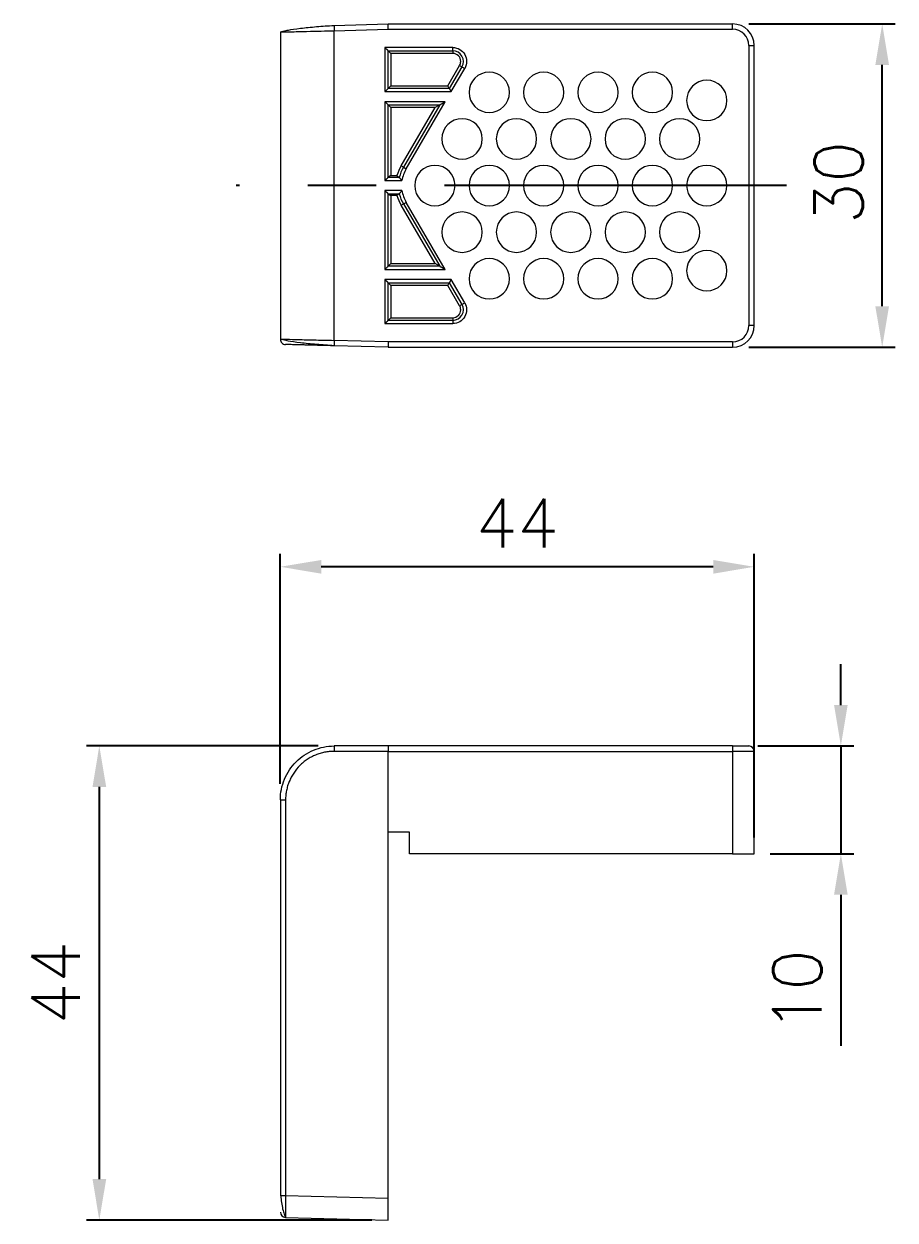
# Model space of a CAD drawing. Header units: millimetres. Extents: x 480 to 1074, y -563 to -143.
# Drawn here: x 706.5 to 787.4, y -367.7 to -256.7 of the extents above; entities that cross this region are included whole.
import ezdxf

# ---------------------------------------------------------------- set-up
doc = ezdxf.new("R2010")
doc.units = ezdxf.units.MM
doc.linetypes.add('CENTER', pattern=[50.8, 31.75, -6.35, 6.35, -6.35])
doc.styles.add('ROMANS', font='romans.shx', dxfattribs={"bigfont": 'whgtxt.shx'})
doc.dimstyles.new('A-1', dxfattribs={"dimscale": 0, "dimtxt": 4.5, "dimasz": 3.8, "dimexe": 1.2, "dimexo": 1.5, "dimgap": 1.8, "dimtad": 1, "dimdec": 4, "dimdsep": 46, "dimtxsty": 'ROMANS', "dimcen": 0, "dimclrd": 3, "dimclre": 3, "dimclrt": 2, "dimadec": 4, "dimazin": 2, "dimtfac": 1, "dimtdec": 4, "dimtmove": 0, "dimatfit": 0, "dimfxl": 0, "dimarcsym": 0})

# ---------------------------------------------------------------- blocks, each defined once
blk = doc.blocks.new('*D84')
at = {"color": 3, "lineweight": -2}
for p, q in [((733.86, -323.68), (712.35, -323.68)), ((713.55, -327.48), (713.55, -363.88)), ((738.86, -367.68), (712.35, -367.68))]:
    blk.add_line(p, q, dxfattribs=at)
at = {"color": 3}
for points in [[(712.92, -327.48), (714.19, -327.48), (713.55, -323.68)], [(712.92, -363.88), (714.19, -363.88), (713.55, -367.68)]]:
    blk.add_solid(points, dxfattribs=at)
at = {"layer": 'Defpoints', "color": 0}
for p in [(735.36, -323.68), (713.55, -367.68), (740.36, -367.68)]:
    blk.add_point(p, dxfattribs=at)
at = {"color": 2, "insert": (709.5, -345.68), "char_height": 4.5, "attachment_point": 5, "rotation": 90, "style": 'ROMANS'}
blk.add_mtext('44', dxfattribs=at)
blk = doc.blocks.new('*D85')
at = {"color": 3, "lineweight": -2}
for p, q in [((782.41, -319.88), (782.41, -316.08)), ((774.69, -323.68), (783.61, -323.68)), ((782.41, -323.68), (782.41, -333.68)), ((775.86, -333.68), (783.61, -333.68)), ((782.41, -337.48), (782.41, -351.52))]:
    blk.add_line(p, q, dxfattribs=at)
at = {"color": 3}
for points in [[(781.78, -319.88), (783.04, -319.88), (782.41, -323.68)], [(781.78, -337.48), (783.04, -337.48), (782.41, -333.68)]]:
    blk.add_solid(points, dxfattribs=at)
at = {"layer": 'Defpoints', "color": 0}
for p in [(773.19, -323.68), (774.36, -333.68), (782.41, -333.68)]:
    blk.add_point(p, dxfattribs=at)
at = {"color": 2, "insert": (778.36, -346.4), "char_height": 4.5, "attachment_point": 5, "rotation": 90, "style": 'ROMANS'}
blk.add_mtext('10', dxfattribs=at)
blk = doc.blocks.new('*D86')
at = {"color": 3, "lineweight": -2}
for p, q in [((773.86, -256.67), (787.45, -256.67)), ((786.25, -282.87), (786.25, -260.47)), ((773.86, -286.67), (787.45, -286.67))]:
    blk.add_line(p, q, dxfattribs=at)
at = {"color": 3}
for points in [[(785.61, -260.47), (786.88, -260.47), (786.25, -256.67)], [(785.61, -282.87), (786.88, -282.87), (786.25, -286.67)]]:
    blk.add_solid(points, dxfattribs=at)
at = {"layer": 'Defpoints', "color": 0}
for p in [(772.36, -256.67), (786.25, -256.67), (772.36, -286.67)]:
    blk.add_point(p, dxfattribs=at)
at = {"color": 2, "insert": (782.2, -271.4), "char_height": 4.5, "attachment_point": 5, "rotation": 90, "style": 'ROMANS'}
blk.add_mtext('30', dxfattribs=at)
blk = doc.blocks.new('*D92')
at = {"color": 3, "lineweight": -2}
for p, q in [((730.36, -327.18), (730.36, -305.85)), ((774.36, -332.18), (774.36, -305.85)), ((770.56, -307.05), (734.16, -307.05))]:
    blk.add_line(p, q, dxfattribs=at)
at = {"color": 3}
for points in [[(734.16, -306.42), (734.16, -307.69), (730.36, -307.05)], [(770.56, -306.42), (770.56, -307.69), (774.36, -307.05)]]:
    blk.add_solid(points, dxfattribs=at)
at = {"layer": 'Defpoints', "color": 0}
for p in [(730.36, -307.05), (730.36, -328.68), (774.36, -333.68)]:
    blk.add_point(p, dxfattribs=at)
at = {"color": 2, "insert": (752.36, -303), "char_height": 4.5, "attachment_point": 5, "style": 'ROMANS'}
blk.add_mtext('44', dxfattribs=at)

msp = doc.modelspace()

# ---------------------------------------------------------------- linework, layer by layer
at = {"color": 7, "linetype": 'Continuous', "lineweight": 15}
for p, q in [((730.36102, -257.41825), (730.36102, -285.92037)), ((730.86577, -257.31891), (730.4597, -257.41594)), ((735.34793, -256.80059), (740.36102, -256.66931)), ((735.36102, -257.30043), (740.36757, -257.16932)), ((735.36102, -286.0382), (735.36102, -257.30043)), ((740.36757, -257.16932), (740.36102, -256.66931)), ((740.36102, -256.66931), (772.36102, -256.66931)), ((740.36757, -257.16931), (772.36102, -257.16931)), ((772.36102, -257.16931), (772.36102, -256.66931)), ((740.07633, -258.85963), (740.07633, -262.954)), ((746.37347, -258.85963), (740.07633, -258.85963)), ((740.37592, -259.15921), (746.37347, -259.15921)), ((740.37592, -262.65442), (740.37592, -259.15921)), ((740.37592, -259.15921), (740.62306, -259.40635)), ((740.62306, -259.40635), (740.62306, -262.40728)), ((746.37347, -259.40635), (740.62306, -259.40635)), ((746.37347, -259.15921), (746.37347, -258.85963)), ((746.37347, -259.15921), (746.37347, -259.40635)), ((773.86102, -258.66931), (773.86102, -284.66931)), ((773.86102, -258.66931), (774.36102, -258.66931)), ((774.36102, -284.66931), (774.36102, -258.66931)), ((745.90684, -262.40728), (747.01077, -260.51638)), ((747.2242, -260.64099), (746.04873, -262.65442)), ((746.22074, -262.954), (747.48292, -260.79204)), ((747.01077, -260.51638), (747.2242, -260.64099)), ((747.2242, -260.64099), (747.48292, -260.79204)), ((740.07633, -262.954), (746.22074, -262.954)), ((740.62306, -262.40728), (740.37592, -262.65442)), ((746.04873, -262.65442), (740.37592, -262.65442)), ((740.62306, -262.40728), (745.90684, -262.40728)), ((746.04873, -262.65442), (745.90684, -262.40728)), ((745.67742, -263.88463), (740.07633, -263.88463)), ((740.07633, -263.88463), (740.07633, -271.20902)), ((740.37592, -264.18421), (745.15561, -264.18421)), ((740.37605, -270.90931), (740.37592, -264.18421)), ((740.37592, -264.18421), (740.62306, -264.43135)), ((745.15561, -264.18421), (741.78351, -269.96019)), ((742.04223, -270.11124), (745.67742, -263.88463)), ((745.15561, -264.18421), (744.72515, -264.43135)), ((744.72515, -264.43135), (740.62306, -264.43135)), ((740.62306, -264.43135), (740.62306, -270.74471)), ((741.57008, -269.83559), (744.72515, -264.43135)), ((740.62306, -270.74471), (740.37606, -270.9093)), ((740.62306, -270.74471), (741.19347, -270.74471)), ((741.19347, -270.74471), (741.4074, -270.90939)), ((741.78351, -269.96019), (741.57008, -269.83559)), ((741.78351, -269.96019), (742.04223, -270.11124)), ((740.07633, -271.20902), (741.65518, -271.20902)), ((741.4074, -270.90943), (740.37624, -270.90931)), ((740.07633, -272.12961), (740.07633, -279.454)), ((741.65518, -272.12961), (740.07633, -272.12961)), ((740.37592, -279.15442), (740.37605, -272.42932)), ((740.37606, -272.42933), (740.62306, -272.59392)), ((740.37624, -272.42932), (741.4074, -272.4292)), ((741.19347, -272.59392), (740.62306, -272.59392)), ((740.62306, -272.59392), (740.62306, -278.90728)), ((741.4074, -272.42924), (741.19347, -272.59392)), ((741.57008, -273.50304), (741.78351, -273.37844)), ((744.72515, -278.90728), (741.57008, -273.50304)), ((741.78351, -273.37844), (742.04223, -273.22739)), ((741.78351, -273.37844), (745.15561, -279.15442)), ((745.67742, -279.454), (742.04223, -273.22739)), ((740.07633, -279.454), (745.67742, -279.454)), ((740.62306, -278.90728), (740.37592, -279.15442)), ((745.15561, -279.15442), (740.37592, -279.15442)), ((740.62306, -278.90728), (744.72515, -278.90728)), ((745.15561, -279.15442), (744.72515, -278.90728)), ((746.22074, -280.38463), (740.07633, -280.38463)), ((740.07633, -280.38463), (740.07633, -284.479)), ((740.37592, -280.68421), (746.04873, -280.68421)), ((740.37592, -284.17942), (740.37592, -280.68421)), ((740.37592, -280.68421), (740.62306, -280.93135)), ((745.90684, -280.93135), (746.04873, -280.68421)), ((746.04873, -280.68421), (747.2242, -282.69764)), ((747.48293, -282.54659), (746.22074, -280.38463)), ((745.90684, -280.93135), (740.62306, -280.93135)), ((740.62306, -280.93135), (740.62306, -283.93228)), ((747.01077, -282.82225), (745.90684, -280.93135)), ((747.2242, -282.69764), (747.01077, -282.82225)), ((747.2242, -282.69764), (747.48293, -282.54659)), ((740.37592, -284.17942), (740.62306, -283.93228)), ((746.37347, -284.17942), (740.37592, -284.17942)), ((740.62306, -283.93228), (746.37347, -283.93228)), ((746.37347, -283.93228), (746.37347, -284.17942)), ((746.37347, -284.17942), (746.37347, -284.479)), ((740.07633, -284.479), (746.37347, -284.479)), ((774.36102, -284.66931), (773.86102, -284.66931)), ((730.46001, -285.9227), (730.86819, -286.02012)), ((740.37411, -286.1694), (735.36102, -286.0382)), ((772.36102, -286.16931), (740.37411, -286.1694)), ((772.36102, -286.16931), (772.36102, -286.66931)), ((740.36102, -286.66931), (735.34793, -286.53804)), ((740.36102, -286.66931), (772.36102, -286.66931)), ((740.37411, -323.67998), (735.36102, -323.67998)), ((772.36102, -323.67998), (740.37411, -323.67998)), ((772.36102, -323.67998), (772.36102, -324.17998)), ((740.36102, -324.17998), (735.34793, -324.18004)), ((740.36102, -331.67998), (740.36102, -324.17998)), ((740.36102, -324.17998), (772.36102, -324.17998)), ((772.36102, -324.17998), (772.36102, -333.67998)), ((774.36102, -324.17998), (772.36102, -324.17998)), ((774.36102, -333.67998), (774.36102, -324.17998)), ((730.36102, -328.67998), (730.36102, -331.67998)), ((730.84792, -328.67998), (730.84793, -331.67998)), ((730.36102, -331.67998), (730.36102, -365.43156)), ((730.84793, -331.67998), (730.84793, -365.43156)), ((740.36102, -365.68067), (740.36102, -331.67998)), ((742.36102, -331.67998), (740.36102, -331.67998)), ((742.36102, -333.67998), (742.36102, -331.67998)), ((772.36102, -333.67998), (742.36102, -333.67998)), ((772.36102, -333.67998), (774.36102, -333.67998)), ((730.84793, -365.43156), (730.36102, -365.43156)), ((740.36102, -365.68067), (730.84793, -365.43156)), ((740.36102, -367.67998), (740.36102, -365.68067)), ((730.84793, -367.43087), (740.36102, -367.67998))]:
    msp.add_line(p, q, dxfattribs=at)
at = {"color": 1, "linetype": 'CENTER'}
msp.add_line((777.36458, -271.66931), (726.26464, -271.66931), dxfattribs=at)
at = {"color": 7, "linetype": 'Continuous', "lineweight": 15}
for centre, radius, start, end in [((772.36102, -258.66931), 2, 0, 90), ((746.37347, -260.14431), 0.9851, 329.7227343, 90), ((746.37347, -260.14431), 0.73796, 0, 90), ((746.37347, -260.14431), 0.73796, 329.7227311, 0), ((749.76102, -263.01931), 1.875, 90, 180), ((749.76102, -263.01931), 1.875, 0, 90), ((754.81102, -263.01931), 1.875, 90, 180), ((754.81102, -263.01931), 1.875, 0, 90), ((759.86102, -263.01931), 1.875, 90, 180), ((759.86102, -263.01931), 1.875, 0, 90), ((764.91102, -263.01931), 1.875, 90, 180), ((764.91102, -263.01931), 1.875, 0, 90), ((769.96102, -263.76931), 1.875, 90, 180), ((769.96102, -263.76931), 1.875, 0, 90), ((749.76102, -263.01931), 1.875, 180, 270), ((749.76102, -263.01931), 1.875, 270, 0), ((754.81102, -263.01931), 1.875, 180, 270), ((754.81102, -263.01931), 1.875, 270, 0), ((759.86102, -263.01931), 1.875, 180, 270), ((759.86102, -263.01931), 1.875, 270, 0), ((764.91102, -263.01931), 1.875, 180, 270), ((764.91102, -263.01931), 1.875, 270, 0), ((769.96102, -263.76931), 1.875, 180, 270), ((769.96102, -263.76931), 1.875, 270, 0), ((747.23602, -267.34431), 1.875, 90, 180), ((747.23602, -267.34431), 1.875, 0, 90), ((752.28602, -267.34431), 1.875, 90, 180), ((752.28602, -267.34431), 1.875, 0, 90), ((757.33602, -267.34431), 1.875, 90, 180), ((757.33602, -267.34431), 1.875, 0, 90), ((762.38602, -267.34431), 1.875, 90, 180), ((762.38602, -267.34431), 1.875, 0, 90), ((767.43602, -267.34431), 1.875, 90, 180), ((767.43602, -267.34431), 1.875, 0, 90), ((747.23602, -267.34431), 1.875, 180, 270), ((747.23602, -267.34431), 1.875, 270, 0), ((752.28602, -267.34431), 1.875, 180, 270), ((752.28602, -267.34431), 1.875, 270, 0), ((757.33602, -267.34431), 1.875, 180, 270), ((757.33602, -267.34431), 1.875, 270, 0), ((762.38602, -267.34431), 1.875, 180, 270), ((762.38602, -267.34431), 1.875, 270, 0), ((767.43602, -267.34431), 1.875, 180, 270), ((767.43602, -267.34431), 1.875, 270, 0), ((744.71102, -271.66931), 3.63704, 149.7229751, 165.2726967), ((744.71102, -271.66931), 3.3899, 149.7229751, 167.0456357), ((744.71102, -271.66931), 1.875, 90, 270), ((744.71102, -271.66931), 1.875, 0, 90), ((749.76102, -271.66931), 1.875, 90, 270), ((749.76102, -271.66931), 1.875, 0, 90), ((754.81102, -271.66931), 1.875, 90, 270), ((754.81102, -271.66931), 1.875, 0, 90), ((759.86102, -271.66931), 1.875, 90, 270), ((759.86102, -271.66931), 1.875, 0, 90), ((764.91102, -271.66931), 1.875, 90, 270), ((764.91102, -271.66931), 1.875, 0, 90), ((769.96102, -271.66931), 1.875, 90, 270), ((769.96102, -271.66931), 1.875, 0, 90), ((744.71102, -271.66931), 1.875, 270, 0), ((749.76102, -271.66931), 1.875, 270, 0), ((754.81102, -271.66931), 1.875, 270, 0), ((759.86102, -271.66931), 1.875, 270, 0), ((764.91102, -271.66931), 1.875, 270, 0), ((769.96102, -271.66931), 1.875, 270, 0), ((744.71102, -271.66931), 3.63704, 194.7273033, 210.2770249), ((744.71102, -271.66931), 3.3899, 192.9543643, 210.2770249), ((747.23602, -275.99431), 1.875, 90, 270), ((747.23602, -275.99431), 1.875, 0, 90), ((752.28602, -275.99431), 1.875, 90, 270), ((752.28602, -275.99431), 1.875, 0, 90), ((757.33602, -275.99431), 1.875, 90, 270), ((757.33602, -275.99431), 1.875, 0, 90), ((762.38602, -275.99431), 1.875, 90, 270), ((762.38602, -275.99431), 1.875, 0, 90), ((767.43602, -275.99431), 1.875, 90, 270), ((767.43602, -275.99431), 1.875, 0, 90), ((747.23602, -275.99431), 1.875, 270, 0), ((752.28602, -275.99431), 1.875, 270, 0), ((757.33602, -275.99431), 1.875, 270, 0), ((762.38602, -275.99431), 1.875, 270, 0), ((767.43602, -275.99431), 1.875, 270, 0), ((749.76102, -280.31931), 1.875, 90, 270), ((749.76102, -280.31931), 1.875, 0, 90), ((754.81102, -280.31931), 1.875, 90, 270), ((754.81102, -280.31931), 1.875, 0, 90), ((759.86102, -280.31931), 1.875, 90, 270), ((759.86102, -280.31931), 1.875, 0, 90), ((764.91102, -280.31931), 1.875, 90, 270), ((764.91102, -280.31931), 1.875, 0, 90), ((769.96102, -279.56931), 1.875, 90, 270), ((769.96102, -279.56931), 1.875, 0, 90), ((769.96102, -279.56931), 1.875, 270, 0), ((749.76102, -280.31931), 1.875, 270, 0), ((754.81102, -280.31931), 1.875, 270, 0), ((759.86102, -280.31931), 1.875, 270, 0), ((764.91102, -280.31931), 1.875, 270, 0), ((746.37347, -283.19431), 0.9851, 270, 30.277253), ((746.37347, -283.19431), 0.73796, 0, 30.2773263), ((746.37347, -283.19431), 0.73796, 270, 0), ((772.36102, -284.66931), 2, 270, 0), ((773.86102, -324.17998), 0.5, 0, 90), ((730.86102, -366.93104), 0.5, 180, 268.5)]:
    msp.add_arc(centre, radius, start, end, dxfattribs=at)
for points, knots in [([(730.36102, -257.41826), (730.40231, -257.41721), (730.44757, -257.41606), (730.77725, -257.40834), (730.80616, -257.40766)], [0, 0, 0, 0, 0.912320152, 1, 1, 1, 1]), ([(735.34883, -256.83506), (734.79923, -256.87208), (733.68727, -256.94696), (732.18752, -257.10262), (731.18829, -257.23424), (730.93325, -257.30119), (730.86577, -257.31891)], [0, 0, 0, 0, 0.2909621548, 0.5886681403, 0.8911542444, 1, 1, 1, 1]), ([(735.34793, -256.80059), (735.34793, -256.80059), (735.34849, -256.82194), (735.35149, -256.93644), (735.35615, -257.11428), (735.35948, -257.24153), (735.36102, -257.30043)], [-0.00001354, -0.00001354, -0.00001354, -0.00001354, 0.25, 0.50001354, 0.750027081, 1, 1, 1, 1]), ([(740.37592, -259.15921), (740.37459, -259.15786), (740.37187, -259.15508), (740.35996, -259.14301), (740.34217, -259.12526), (740.31793, -259.1012), (740.286, -259.06944), (740.24476, -259.02794), (740.19679, -258.98017), (740.13984, -258.92285), (740.09985, -258.88304), (740.07633, -258.85963)], [0, 0, 0, 0, 0.076439921, 0.156650623, 0.241944619, 0.333415845, 0.431952706, 0.554002327, 0.696265689, 0.821393182, 1, 1, 1, 1]), ([(746.37347, -258.85963), (746.83349, -258.85963), (747.25855, -259.10572), (747.71664, -259.90361), (747.71486, -260.39477), (747.48292, -260.79204)], [0, 0, 0, 0, 0.5, 0.5, 1, 1, 1, 1]), ([(740.07633, -262.954), (740.0928, -262.93759), (740.12262, -262.90788), (740.16208, -262.86842), (740.20271, -262.82754), (740.24467, -262.78577), (740.29283, -262.73732), (740.33476, -262.69578), (740.36671, -262.66385), (740.37295, -262.65746), (740.37592, -262.65442)], [0, 0, 0, 0, 0.125365019, 0.226924956, 0.304685025, 0.446193066, 0.56786831, 0.728299403, 0.870641994, 1, 1, 1, 1]), ([(746.04873, -262.65442), (746.04947, -262.65573), (746.05096, -262.65839), (746.05755, -262.67003), (746.0675, -262.68735), (746.08113, -262.71095), (746.10518, -262.75248), (746.14937, -262.83187), (746.19435, -262.90885), (746.22074, -262.954)], [0, 0, 0, 0, 0.085415868, 0.173497901, 0.264757637, 0.359655226, 0.458600059, 0.682432834, 1, 1, 1, 1]), ([(740.37592, -264.18421), (740.37459, -264.18286), (740.37187, -264.18008), (740.35996, -264.16801), (740.34217, -264.15026), (740.31793, -264.1262), (740.286, -264.09444), (740.24476, -264.05294), (740.19679, -264.00517), (740.13984, -263.94785), (740.09985, -263.90804), (740.07633, -263.88463)], [0, 0, 0, 0, 0.076439921, 0.156650624, 0.241944619, 0.333415845, 0.431952706, 0.554002327, 0.696265689, 0.821393182, 1, 1, 1, 1]), ([(745.15561, -264.18421), (745.15724, -264.1833), (745.16061, -264.1814), (745.17372, -264.17401), (745.19357, -264.16294), (745.2192, -264.14782), (745.2592, -264.12415), (745.34134, -264.07827), (745.44505, -264.01781), (745.56751, -263.94805), (745.63672, -263.90811), (745.67742, -263.88463)], [0, 0, 0, 0, 0.046111123, 0.095168316, 0.14849723, 0.213500667, 0.277089129, 0.398871902, 0.663655507, 0.802208064, 1, 1, 1, 1]), ([(740.37624, -270.90931), (740.37487, -270.91054), (740.37207, -270.91308), (740.35996, -270.92496), (740.34215, -270.94283), (740.31803, -270.96722), (740.28618, -270.99928), (740.24464, -271.0406), (740.19685, -271.08859), (740.13954, -271.14552), (740.09973, -271.18552), (740.07633, -271.20902)], [0, 0, 0, 0, 0.077500924, 0.158489035, 0.244273507, 0.335958271, 0.434449049, 0.55620034, 0.697676147, 0.822311891, 1, 1, 1, 1]), ([(741.65518, -271.20902), (741.63926, -271.19032), (741.60902, -271.1548), (741.56752, -271.10482), (741.53195, -271.06209), (741.50234, -271.0267), (741.4706, -270.98836), (741.4402, -270.95015), (741.41503, -270.91856), (741.40989, -270.91241), (741.4074, -270.90943)], [0, 0, 0, 0, 0.139549278, 0.265090938, 0.376713815, 0.474546668, 0.558783629, 0.717149848, 0.862978268, 1, 1, 1, 1]), ([(740.37605, -272.42932), (740.37484, -272.42818), (740.37236, -272.42583), (740.36069, -272.41399), (740.34296, -272.39619), (740.31848, -272.37179), (740.28625, -272.33967), (740.24477, -272.29794), (740.19681, -272.25016), (740.13984, -272.19284), (740.09985, -272.15302), (740.07633, -272.12961)], [0, 0, 0, 0, 0.076096941, 0.15631895, 0.242084966, 0.334559048, 0.434671507, 0.556087979, 0.69773625, 0.822231216, 1, 1, 1, 1]), ([(741.4074, -272.4292), (741.40855, -272.42785), (741.41088, -272.42511), (741.42058, -272.4131), (741.43478, -272.39529), (741.45397, -272.37123), (741.48884, -272.32782), (741.55539, -272.24839), (741.61866, -272.17308), (741.65518, -272.12961)], [0, 0, 0, 0, 0.081677414, 0.165952271, 0.253735193, 0.345832793, 0.44294423, 0.678470442, 1, 1, 1, 1]), ([(740.07633, -279.454), (740.09274, -279.43765), (740.12247, -279.40803), (740.16187, -279.36864), (740.20261, -279.32766), (740.24475, -279.28569), (740.293, -279.23713), (740.33487, -279.19565), (740.36673, -279.16383), (740.37296, -279.15745), (740.37592, -279.15442)], [0, 0, 0, 0, 0.124865127, 0.22624536, 0.304146143, 0.446532618, 0.568678116, 0.728741025, 0.870819643, 1, 1, 1, 1]), ([(745.15561, -279.15442), (745.15723, -279.15536), (745.16056, -279.15731), (745.17355, -279.16491), (745.19312, -279.17647), (745.2191, -279.19099), (745.25971, -279.21358), (745.34075, -279.2614), (745.44525, -279.32047), (745.56723, -279.39106), (745.63662, -279.43069), (745.67742, -279.454)], [0, 0, 0, 0, 0.046111124, 0.095168316, 0.14849723, 0.213500667, 0.277089129, 0.398871902, 0.663655507, 0.802208064, 1, 1, 1, 1]), ([(740.37592, -280.68421), (740.37459, -280.68285), (740.37186, -280.68007), (740.35992, -280.66797), (740.34208, -280.65016), (740.31775, -280.62603), (740.28582, -280.59426), (740.24469, -280.55288), (740.19684, -280.5052), (740.13991, -280.44792), (740.09984, -280.40803), (740.07633, -280.38463)], [0, 0, 0, 0, 0.076559587, 0.156906911, 0.242360034, 0.334016998, 0.432769103, 0.554235164, 0.695731932, 0.821436253, 1, 1, 1, 1]), ([(746.22074, -280.38463), (746.21115, -280.4012), (746.19285, -280.43286), (746.16703, -280.47706), (746.14481, -280.51554), (746.12622, -280.54824), (746.11106, -280.57532), (746.092, -280.60909), (746.07115, -280.64484), (746.05367, -280.67539), (746.05035, -280.68133), (746.04873, -280.68421)], [0, 0, 0, 0, 0.116791094, 0.223036802, 0.318756181, 0.403977063, 0.478740786, 0.543110676, 0.705128043, 0.85671434, 1, 1, 1, 1]), ([(747.48293, -282.54659), (747.71486, -282.94386), (747.71664, -283.43502), (747.25855, -284.23291), (746.83349, -284.479), (746.37347, -284.479)], [0, 0, 0, 0, 0.5, 0.5, 1, 1, 1, 1]), ([(740.37592, -284.17942), (740.37456, -284.18074), (740.37178, -284.18346), (740.35972, -284.19537), (740.34196, -284.21316), (740.31791, -284.23741), (740.28614, -284.26933), (740.24465, -284.31058), (740.19688, -284.35854), (740.13956, -284.41549), (740.09974, -284.45549), (740.07633, -284.479)], [0, 0, 0, 0, 0.076439921, 0.156650623, 0.241944619, 0.333415845, 0.431952706, 0.554002327, 0.696265689, 0.821393182, 1, 1, 1, 1]), ([(730.36102, -285.92037), (730.36102, -286.04908), (730.41304, -286.17706), (730.59268, -286.36147), (730.71924, -286.41683), (730.84792, -286.42021)], [0, 0, 0, 0, 0.5, 0.5, 1, 1, 1, 1]), ([(730.86819, -286.02012), (730.93536, -286.03771), (731.18992, -286.10438), (732.18544, -286.23608), (733.68483, -286.39181), (734.79773, -286.46656), (735.34883, -286.50357)], [0, 0, 0, 0, 0.108271551, 0.410369552, 0.708012592, 1, 1, 1, 1]), ([(735.36102, -286.0382), (735.35948, -286.09711), (735.35615, -286.22437), (735.35149, -286.40223), (735.34849, -286.51671), (735.34793, -286.53805), (735.34793, -286.53804)], [-0.000084132, -0.000084132, -0.000084132, -0.000084132, 0.249915949, 0.499963233, 0.750010517, 1.000015734, 1.000015734, 1.000015734, 1.000015734]), ([(740.37411, -286.1694), (740.37193, -286.30029), (740.36974, -286.43036), (740.36538, -286.61544), (740.3632, -286.66931), (740.36102, -286.66931)], [0, 0, 0, 0, 0.5, 0.5, 1, 1, 1, 1]), ([(735.34793, -286.53804), (735.27417, -286.53611), (735.12715, -286.53226), (734.9077, -286.52651), (734.69026, -286.52082), (734.47483, -286.51518), (734.26142, -286.50959), (734.05002, -286.50406), (733.84065, -286.49857), (733.56492, -286.49135), (733.22935, -286.48257), (732.84722, -286.47256), (732.48871, -286.46317), (732.04855, -286.45164), (731.67037, -286.44174), (731.36671, -286.43379), (731.17876, -286.42887), (731.03102, -286.425), (730.92608, -286.42225), (730.85989, -286.42052), (730.85191, -286.42031), (730.84792, -286.42021)], [0, 0, 0, 0, 0.031321126, 0.062429868, 0.093400125, 0.124306784, 0.155225198, 0.186230633, 0.217397725, 0.248799956, 0.311596652, 0.374559749, 0.437613429, 0.50068077, 0.626577199, 0.689358496, 0.752128299, 0.814330067, 0.876744897, 0.938276071, 1, 1, 1, 1]), ([(735.36102, -323.67998), (735.35948, -323.67998), (735.35615, -323.70134), (735.35149, -323.81588), (735.34849, -323.99381), (735.34793, -324.12112), (735.34793, -324.18004)], [-0.000084132, -0.000084132, -0.000084132, -0.000084132, 0.249915949, 0.499963233, 0.750010517, 1.000015734, 1.000015734, 1.000015734, 1.000015734]), ([(740.37411, -323.67998), (740.37193, -323.68), (740.36975, -323.7339), (740.36539, -323.91902), (740.3632, -324.0491), (740.36102, -324.17998)], [0, 0, 0, 0, 0.5, 0.5, 1, 1, 1, 1]), ([(735.34793, -324.18004), (735.27417, -324.18104), (735.12715, -324.18301), (734.90771, -324.19944), (734.69026, -324.22574), (734.47483, -324.26287), (734.26142, -324.31057), (734.05002, -324.3689), (733.84065, -324.43788), (733.56492, -324.5436), (733.22935, -324.70126), (732.84722, -324.92996), (732.48871, -325.19537), (732.04855, -325.59464), (731.67037, -326.05726), (731.36672, -326.56659), (731.17876, -326.96772), (731.03102, -327.38442), (730.92608, -327.8107), (730.8599, -328.24407), (730.85192, -328.53453), (730.84792, -328.67998)], [0, 0, 0, 0, 0.031321126, 0.062429868, 0.093400125, 0.124306784, 0.155225198, 0.186230633, 0.217397725, 0.248799956, 0.311596652, 0.374559749, 0.437613429, 0.50068077, 0.626577199, 0.689358496, 0.752128299, 0.814330067, 0.876744897, 0.938276071, 1, 1, 1, 1]), ([(730.36102, -328.67998), (730.36102, -328.67998), (730.41305, -328.67998), (730.59268, -328.67998), (730.71925, -328.67998), (730.84792, -328.67998)], [0, 0, 0, 0, 0.5, 0.5, 1, 1, 1, 1]), ([(730.39442, -365.43156), (730.41634, -365.63886), (730.46105, -366.06157), (730.57595, -366.66859), (730.7102, -367.16939), (730.80003, -367.31548), (730.8456, -367.38958)], [0, 0, 0, 0, 0.236310626, 0.4818658501, 0.737183194, 1, 1, 1, 1]), ([(730.84793, -365.43156), (730.84764, -365.47735), (730.84706, -365.56853), (730.84626, -365.70406), (730.84553, -365.83717), (730.84488, -365.96728), (730.84431, -366.09387), (730.84382, -366.21646), (730.84341, -366.3346), (730.84309, -366.44788), (730.84285, -366.55595), (730.84269, -366.65848), (730.84259, -366.7552), (730.84256, -366.87661), (730.84265, -367.0156), (730.84306, -367.15891), (730.84378, -367.27634), (730.84485, -367.3634), (730.84623, -367.42009), (730.84736, -367.42726), (730.84793, -367.43087)], [0, 0, 0, 0, 0.043751538, 0.087125702, 0.130122589, 0.172742296, 0.214984925, 0.256850578, 0.298339363, 0.33945139, 0.38018677, 0.420545621, 0.460528062, 0.500134216, 0.579679047, 0.66072924, 0.743285652, 0.827349088, 0.912920302, 1, 1, 1, 1])]:
    msp.add_open_spline(points, degree=3, knots=knots, dxfattribs=at)
at = {"color": 8, "linetype": 'Continuous', "lineweight": 15}
msp.add_open_spline([(730.80616, -257.40766), (730.92264, -257.40493), (731.18559, -257.39875), (731.93708, -257.38132), (732.95963, -257.35637), (734.19495, -257.32764), (734.95487, -257.30991), (735.36102, -257.30043)], degree=3, knots=[0, 0, 0, 0, 0.141120259, 0.318593172, 0.604144019, 0.788426121, 1, 1, 1, 1], dxfattribs=at)
at = {"color": 7, "linetype": 'Continuous', "lineweight": 15}
for points in [[(773.86102, -258.66931), (773.86102, -257.84144), (773.18889, -257.16931), (772.36102, -257.16931)], [(742.04223, -270.11124), (741.84484, -270.44934), (741.7135, -270.82188), (741.65518, -271.20902)], [(741.65518, -272.12961), (741.7135, -272.51675), (741.84484, -272.88929), (742.04223, -273.22739)], [(772.36102, -286.16931), (773.18889, -286.16931), (773.86102, -285.49719), (773.86102, -284.66931)], [(730.36102, -285.92037), (730.36102, -285.92037), (730.63161, -285.92674), (731.73038, -285.95264), (733.39403, -285.99185), (734.70112, -286.02265), (735.36102, -286.0382)], [(730.36102, -328.67998), (730.36102, -328.02563), (730.63161, -326.71943), (731.73038, -325.05035), (733.39403, -323.95161), (734.70112, -323.67998), (735.36102, -323.67998)], [(772.36102, -323.67998), (773.1889, -323.67998), (773.86102, -323.67998), (773.86102, -323.67998)]]:
    msp.add_open_spline(points, degree=3, dxfattribs=at)

# ---------------------------------------------------------------- dimensions: what is measured, and where the dimension line sits
dim = msp.add_linear_dim(base=(786.24506, -256.66931), p1=(772.36102, -286.66931), p2=(772.36102, -256.66931), angle=90, dimstyle='A-1', override={"dimscale": 1})
dim.commit()
dim.dimension.update_dxf_attribs({"geometry": '*D86', "text_midpoint": (786.24506, -271.39551), "dimtype": 160})
dim = msp.add_linear_dim(base=(730.36102, -307.05401), p1=(774.36102, -333.67998), p2=(730.36102, -328.67998), dimstyle='A-1', override={"dimscale": 1})
dim.commit()
dim.dimension.update_dxf_attribs({"geometry": '*D92', "text_midpoint": (752.36102, -303.00401)})
for base, p1, p2, picture, middle in [((782.4102, -333.67998), (773.1889, -323.67998), (774.36102, -333.67998), '*D85', (778.3602, -346.40141)), ((713.55232, -367.67998), (735.36102, -323.67998), (740.36102, -367.67998), '*D84', (709.50232, -345.67998))]:
    dim = msp.add_linear_dim(base=base, p1=p1, p2=p2, angle=90, dimstyle='A-1', override={"dimscale": 1})
    dim.commit()
    dim.dimension.update_dxf_attribs({"geometry": picture, "text_midpoint": middle})

doc.saveas('drawing.dxf')
